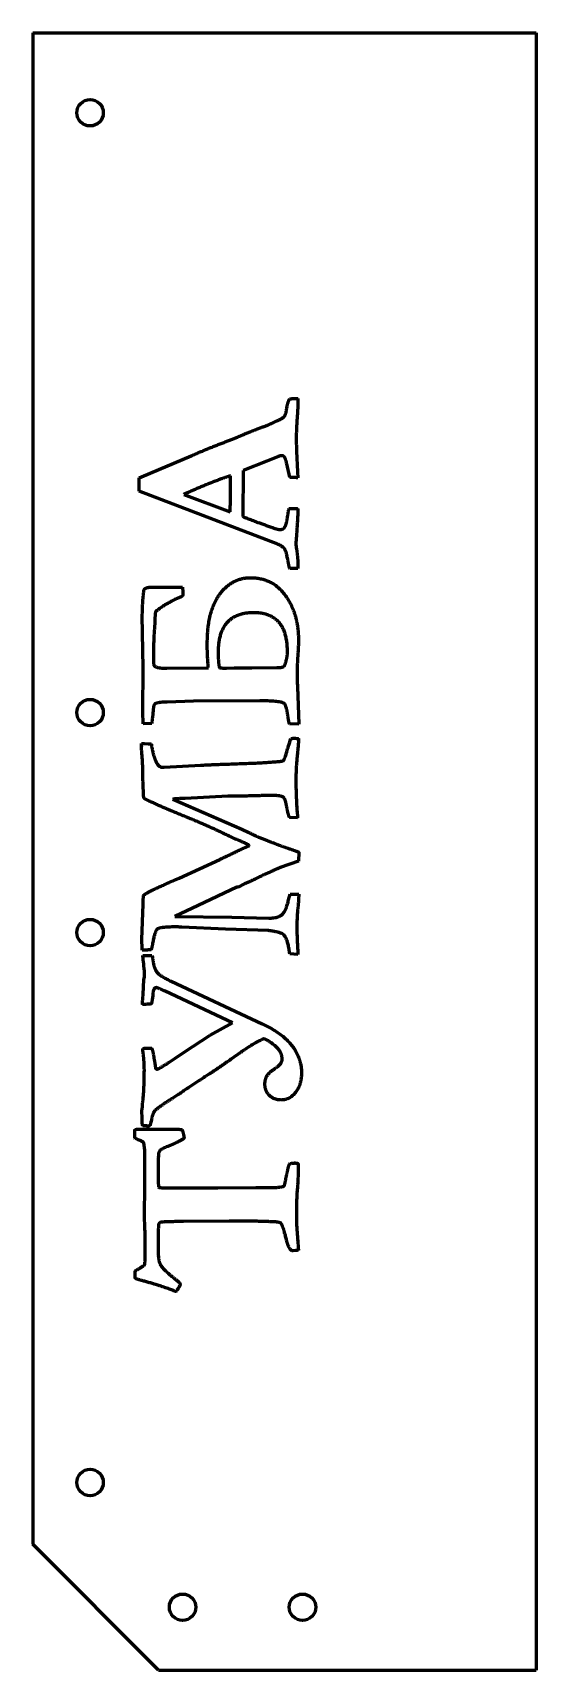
# Model space of a CAD drawing. Header units: millimetres. Extents: x -163 to -83, y 68 to 328.
import ezdxf

# ---------------------------------------------------------------- set-up
doc = ezdxf.new("R2010")
doc.units = ezdxf.units.MM
doc.linetypes.add('K5LT_BASIC', pattern=[0])
doc.layers.add('Системный слой', color=7, linetype='Continuous')

msp = doc.modelspace()

# ---------------------------------------------------------------- linework, layer by layer
at = {"layer": 'Системный слой', "color": 143, "linetype": 'K5LT_BASIC', "lineweight": 60, "true_color": 0x33acca}
for p, q in [((-162.84, 328.41), (-82.84, 328.41)), ((-162.84, 328.41), (-162.84, 88.41)), ((-82.84, 328.41), (-82.84, 68.41)), ((-145.58, 257.89), (-137.69, 261.21)), ((-125.67, 260.39), (-129.42, 258.9)), ((-123.79, 261.14), (-125.67, 260.39)), ((-120.92, 261.96), (-120.75, 258.71)), ((-145.92, 257.72), (-145.58, 257.89)), ((-145.92, 255.61), (-145.92, 257.72)), ((-131.4, 257.61), (-131.42, 258.08)), ((-129.42, 258.9), (-129.44, 251.58)), ((-122.02, 257.83), (-122.48, 259.94)), ((-120.75, 258.71), (-120.71, 257.76)), ((-134.03, 251.08), (-145.92, 255.61)), ((-138.83, 255.11), (-131.46, 252.33)), ((-123.92, 247.22), (-134.03, 251.08)), ((-121.05, 247.16), (-120.92, 246.38)), ((-120.71, 243.32), (-122.02, 243.36)), ((-120.71, 243.67), (-120.71, 243.32)), ((-144.11, 240.37), (-139.03, 240.39)), ((-139.03, 240.39), (-138.99, 239.59)), ((-145.32, 227.59), (-145.43, 235.89)), ((-145.34, 220.58), (-145.3, 227.57)), ((-145.3, 227.57), (-145.32, 227.59)), ((-141.51, 227.5), (-134.93, 227.55)), ((-132.05, 227.52), (-130.84, 227.57)), ((-130.84, 227.57), (-128.02, 227.55)), ((-128.02, 227.55), (-124.07, 227.61)), ((-124.07, 227.61), (-123.77, 227.61)), ((-137.28, 222.27), (-141.46, 222.14)), ((-126.77, 222.33), (-137.28, 222.27)), ((-120.71, 223.13), (-120.54, 218.64)), ((-145.3, 218.69), (-145.34, 220.58)), ((-143.94, 218.75), (-145.3, 218.69)), ((-120.54, 218.64), (-122.07, 218.69)), ((-145.54, 215.54), (-145.11, 215.54)), ((-145.11, 215.54), (-144.52, 215.52)), ((-142.26, 211.79), (-141.98, 211.79)), ((-141.98, 211.79), (-136.12, 212.11)), ((-140.6, 206.71), (-129.63, 201.94)), ((-131.85, 207.18), (-138.6, 206.83)), ((-120.75, 203.75), (-122.05, 203.8)), ((-129.63, 201.94), (-128.53, 201.43)), ((-120.58, 198.32), (-120.6, 196.88)), ((-139.59, 194.18), (-133.1, 197.16)), ((-120.6, 196.88), (-123.53, 195.84)), ((-140.11, 193.95), (-139.59, 194.18)), ((-130.41, 192.72), (-136.55, 189.85)), ((-129.22, 193.26), (-130.21, 192.76)), ((-145.49, 184.42), (-145.3, 190.02)), ((-145.28, 190.54), (-145.24, 191.43)), ((-136.55, 189.85), (-140.28, 188.11)), ((-122.2, 190.71), (-121.96, 191.64)), ((-121.96, 191.64), (-120.58, 191.64)), ((-140.28, 188.11), (-131.23, 187.96)), ((-131.23, 187.96), (-125.34, 187.83)), ((-132.2, 186.1), (-139.14, 186.38)), ((-125.39, 185.84), (-132.2, 186.1)), ((-144.85, 182.76), (-145.43, 182.76)), ((-120.71, 182.07), (-122, 182.14)), ((-145.36, 181.92), (-143.92, 181.9)), ((-145.28, 181.19), (-145.3, 181.36)), ((-145.21, 180.56), (-145.28, 181.19)), ((-145.11, 179.44), (-145.13, 179.77)), ((-145.11, 178.52), (-145.11, 179.44)), ((-143.92, 181.9), (-143.83, 181.64)), ((-145.3, 175.76), (-145.19, 178.04)), ((-145.19, 178.04), (-145.11, 178.52)), ((-140.86, 177.8), (-126.4, 171.06)), ((-143.75, 175.54), (-143.88, 174.83)), ((-131.12, 171.19), (-141.81, 176.21)), ((-138.79, 166.53), (-134.67, 169.23)), ((-134.67, 169.23), (-131.12, 171.19)), ((-144.5, 167.16), (-143.94, 167.18)), ((-140.24, 165.52), (-138.79, 166.53)), ((-143.68, 166.14), (-143.53, 165.28)), ((-141.08, 165), (-140.24, 165.52)), ((-139.87, 159.7), (-140.67, 159.21)), ((-145.47, 155.99), (-145.52, 157.27)), ((-146.61, 152.87), (-146.64, 153.71)), ((-143.96, 155.84), (-144.05, 155.56)), ((-142.65, 154.31), (-140.95, 154.33)), ((-140.95, 154.33), (-139.96, 154.31)), ((-145.04, 150.99), (-145.19, 152.14)), ((-145.04, 145.09), (-145.04, 150.99)), ((-145.06, 140.76), (-145.04, 145.09)), ((-141.64, 144.98), (-139.07, 145)), ((-139.07, 145), (-133.42, 145)), ((-133.42, 145), (-127.37, 145.07)), ((-127.37, 145.07), (-124.87, 145.05)), ((-145.04, 138.45), (-145.06, 140.76)), ((-145, 138.06), (-145.04, 138.45)), ((-131.64, 139.72), (-138.88, 139.64)), ((-121.53, 135.02), (-121.68, 135.02)), ((-121.08, 135.05), (-121.53, 135.02)), ((-146.57, 130.61), (-146.57, 131.79)), ((-142.84, 68.41), (-162.84, 88.41)), ((-142.84, 68.41), (-82.84, 68.41))]:
    msp.add_line(p, q, dxfattribs=at)
for centre in [(-153.73, 315.71), (-153.73, 220.46), (-153.73, 185.53), (-153.73, 98.22), (-139.03, 78.41), (-119.98, 78.41)]:
    msp.add_circle(centre, 2.1, dxfattribs=at)
for points in [[(-122.89, 267.46), (-122.61, 267.8), (-122.41, 269.36), (-122.07, 270.26)], [(-122.07, 270.26), (-121.44, 270.35), (-121.14, 270.35)], [(-121.14, 270.35), (-120.99, 270.35), (-120.71, 270.33)], [(-120.71, 270.33), (-120.71, 268.9), (-120.97, 265.5), (-120.97, 264.14)], [(-128.96, 264.79), (-128.06, 265.15), (-126.27, 265.82)], [(-126.27, 265.82), (-125.3, 266.17), (-123.81, 266.88)], [(-123.81, 266.88), (-123.02, 267.27), (-122.89, 267.46)], [(-137.69, 261.21), (-135.19, 262.33), (-130.45, 264.12), (-128.96, 264.79)], [(-120.97, 264.14), (-120.97, 262.63), (-120.92, 261.96)], [(-123.3, 261.25), (-123.53, 261.25), (-123.79, 261.14)], [(-122.84, 261.06), (-123.04, 261.25), (-123.3, 261.25)], [(-122.48, 259.94), (-122.71, 260.91), (-122.84, 261.06)], [(-131.42, 258.08), (-133.12, 257.52), (-137.65, 255.67), (-138.83, 255.11)], [(-131.46, 252.33), (-131.4, 256.81), (-131.4, 257.61)], [(-120.71, 257.76), (-121.4, 257.76), (-122.02, 257.83)], [(-122.37, 251.49), (-122.33, 251.66), (-122.15, 252.85)], [(-122.15, 252.85), (-121.44, 252.87), (-121.16, 252.87)], [(-121.16, 252.87), (-120.95, 252.87), (-120.71, 252.83)], [(-120.71, 252.83), (-120.71, 251.64), (-121.05, 247.16)], [(-129.44, 251.58), (-128.51, 251.17), (-124.93, 249.89)], [(-124.93, 249.89), (-123.94, 249.53), (-123.58, 249.53)], [(-123.58, 249.53), (-123.08, 249.53), (-122.86, 249.81)], [(-122.86, 249.81), (-122.52, 250.24), (-122.37, 251.49)], [(-122.3, 244.66), (-122.58, 246.12), (-123.04, 246.77), (-123.92, 247.22)], [(-122.02, 243.36), (-122.13, 243.73), (-122.3, 244.66)], [(-120.92, 246.38), (-120.71, 244.96), (-120.71, 243.67)], [(-135.11, 231.14), (-135.11, 234.25), (-134.03, 238.06), (-132.13, 240.61), (-129.63, 241.88), (-128.21, 241.88)], [(-128.21, 241.88), (-124.74, 241.88), (-120.62, 236.17), (-120.62, 231.9)], [(-145.43, 235.89), (-145.43, 237.89), (-145.15, 240.02)], [(-145.15, 240.02), (-144.83, 240.37), (-144.11, 240.37)], [(-138.99, 239.59), (-138.99, 239.33), (-139.03, 238.95)], [(-141.79, 237.59), (-143.21, 236.62), (-143.4, 236.38), (-143.42, 235.58)], [(-140.15, 238.49), (-141.38, 237.8), (-141.79, 237.59)], [(-139.03, 238.95), (-139.39, 238.77), (-140.15, 238.49)], [(-143.42, 235.58), (-143.42, 234.96), (-143.51, 233.77)], [(-127.71, 236.32), (-133.38, 236.32), (-133.38, 230.05)], [(-122.37, 230.11), (-122.37, 236.32), (-127.71, 236.32)], [(-143.51, 233.77), (-143.66, 231.88), (-143.66, 229.72)], [(-120.62, 231.9), (-120.62, 231.12), (-120.75, 229.25)], [(-143.66, 229.72), (-143.66, 228.86), (-143.62, 228.02)], [(-134.93, 227.55), (-135.11, 229.59), (-135.11, 231.14)], [(-133.38, 230.05), (-133.38, 228.36), (-133.19, 227.57)], [(-122.89, 227.8), (-122.37, 229.01), (-122.37, 230.11)], [(-120.75, 229.25), (-120.84, 228), (-120.84, 226.14)], [(-143.62, 228.02), (-143.42, 227.5), (-141.51, 227.5)], [(-133.19, 227.57), (-132.46, 227.52), (-132.05, 227.52)], [(-123.77, 227.61), (-123.36, 227.61), (-122.89, 227.8)], [(-120.84, 226.14), (-120.84, 225.35), (-120.71, 223.13)], [(-141.46, 222.14), (-143.21, 222.07), (-143.68, 221.6), (-143.73, 220.63)], [(-122.78, 221.83), (-123.21, 222.33), (-126.77, 222.33)], [(-122.28, 219.79), (-122.48, 221.19), (-122.78, 221.83)], [(-143.73, 220.63), (-143.75, 220.22), (-143.94, 218.75)], [(-122.07, 218.69), (-122.17, 219.08), (-122.28, 219.79)], [(-123.58, 212.72), (-123.1, 212.74), (-122.82, 213.08), (-121.83, 216.36)], [(-121.83, 216.36), (-121.53, 216.38), (-121.38, 216.38)], [(-121.38, 216.38), (-120.99, 216.38), (-120.6, 216.36)], [(-120.6, 216.36), (-120.6, 215.84), (-121.03, 211.66), (-121.03, 209.83)], [(-145.58, 215.07), (-145.58, 215.26), (-145.54, 215.54)], [(-145.34, 210.48), (-145.36, 212.48), (-145.58, 214.92), (-145.58, 215.07)], [(-144.52, 215.52), (-144.35, 215.52), (-144.01, 215.5)], [(-144.01, 215.5), (-143.75, 213.69), (-143.21, 212.57)], [(-143.21, 212.57), (-142.82, 211.79), (-142.26, 211.79)], [(-136.12, 212.11), (-135.3, 212.18), (-128.12, 212.42)], [(-128.12, 212.42), (-126.51, 212.48), (-124.05, 212.68)], [(-124.05, 212.68), (-123.75, 212.72), (-123.58, 212.72)], [(-145.26, 208.08), (-145.32, 209.08), (-145.34, 210.48)], [(-145.24, 207.48), (-145.24, 207.68), (-145.26, 208.08)], [(-121.03, 209.83), (-121.03, 207.05), (-120.82, 204.42)], [(-145.08, 206.79), (-145.24, 206.96), (-145.24, 207.48)], [(-140.67, 204.79), (-141.53, 205.13), (-145, 206.73), (-145.08, 206.79)], [(-138.6, 206.83), (-140.04, 206.79), (-140.6, 206.71)], [(-126.25, 207.29), (-128.25, 207.2), (-131.85, 207.18)], [(-125.15, 207.31), (-125.77, 207.31), (-126.25, 207.29)], [(-122.56, 205.89), (-122.71, 206.81), (-123.45, 207.31), (-125.15, 207.31)], [(-122.05, 203.8), (-122.35, 204.59), (-122.56, 205.89)], [(-132.69, 201.36), (-135.3, 202.63), (-140.67, 204.79)], [(-120.82, 204.42), (-120.77, 204.08), (-120.75, 203.75)], [(-129.44, 199.87), (-131.21, 200.65), (-132.69, 201.36)], [(-128.53, 201.43), (-127.58, 200.97), (-127.24, 200.82)], [(-127.24, 200.82), (-123.71, 199.36), (-121.83, 198.77)], [(-132.43, 197.48), (-131.77, 197.78), (-130.49, 198.39), (-129.03, 199.08), (-128.42, 199.36)], [(-128.42, 199.36), (-128.9, 199.64), (-129.44, 199.87)], [(-121.83, 198.77), (-121.36, 198.62), (-120.58, 198.32)], [(-133.1, 197.16), (-132.86, 197.27), (-132.43, 197.48)], [(-123.53, 195.84), (-124.67, 195.37), (-127.02, 194.27)], [(-144.22, 192.09), (-142.8, 192.78), (-140.11, 193.95)], [(-130.21, 192.76), (-130.32, 192.74), (-130.41, 192.72)], [(-127.02, 194.27), (-128.38, 193.6), (-129.22, 193.26)], [(-145.3, 190.02), (-145.3, 190.22), (-145.28, 190.54)], [(-145.24, 191.43), (-144.85, 191.75), (-144.22, 192.09)], [(-125.34, 187.83), (-123.88, 187.83), (-122.63, 188.9), (-122.2, 190.71)], [(-120.58, 191.64), (-120.6, 190.52), (-120.88, 187.98), (-120.88, 185.86)], [(-139.91, 186.43), (-142.61, 186.43), (-143.45, 185.8), (-143.83, 183.64)], [(-139.14, 186.38), (-139.76, 186.43), (-139.91, 186.43)], [(-122.99, 185.2), (-123.45, 185.61), (-125.39, 185.84)], [(-122, 182.14), (-122.3, 184.53), (-122.99, 185.2)], [(-120.88, 185.86), (-120.88, 185.41), (-120.71, 182.07)], [(-145.43, 182.76), (-145.49, 183.47), (-145.49, 184.42)], [(-144.03, 182.8), (-144.5, 182.76), (-144.85, 182.76)], [(-143.83, 183.64), (-143.94, 183.11), (-144.03, 182.8)], [(-145.3, 181.36), (-145.32, 181.64), (-145.36, 181.92)], [(-145.13, 179.77), (-145.19, 180.18), (-145.21, 180.56)], [(-143.83, 181.64), (-143.64, 180.05), (-142.76, 178.69), (-140.86, 177.8)], [(-145.41, 174.1), (-145.41, 174.42), (-145.3, 175.76)], [(-143.99, 174.21), (-144.11, 174.18), (-145.41, 174.1)], [(-143.88, 174.83), (-143.94, 174.38), (-143.99, 174.21)], [(-143.21, 176.79), (-143.75, 176.79), (-143.75, 175.54)], [(-141.81, 176.21), (-143.02, 176.79), (-143.21, 176.79)], [(-126.4, 171.06), (-120.15, 168.15), (-120.15, 163.24)], [(-145.36, 166.96), (-145.36, 166.99), (-145.34, 167.09)], [(-145.32, 166.64), (-145.36, 166.86), (-145.36, 166.96)], [(-145.34, 167.09), (-145.08, 167.2), (-144.96, 167.2)], [(-145.11, 163.64), (-145.11, 165.18), (-145.32, 166.64)], [(-144.96, 167.2), (-144.91, 167.2), (-144.72, 167.18)], [(-144.72, 167.18), (-144.59, 167.16), (-144.5, 167.16)], [(-143.94, 167.18), (-143.79, 166.79), (-143.68, 166.14)], [(-126.03, 168.67), (-127.09, 168.49), (-131.85, 165.07)], [(-123.21, 165.43), (-123.21, 167.22), (-126.03, 168.67)], [(-143.53, 165.28), (-143.42, 164.68), (-143.34, 164.01)], [(-143.34, 164.01), (-143.32, 163.86), (-143.02, 163.86)], [(-143.02, 163.86), (-142.39, 164.12), (-141.08, 165)], [(-131.85, 165.07), (-133.38, 163.99), (-134.85, 163.04)], [(-125.95, 161.49), (-125.95, 162.07), (-125.47, 163.21), (-124.22, 164.03)], [(-124.22, 164.03), (-123.21, 164.72), (-123.21, 165.43)], [(-145.41, 158.3), (-145.11, 160.3), (-145.11, 163.64)], [(-134.85, 163.04), (-137.5, 161.36), (-139.87, 159.7)], [(-123.4, 158.95), (-124.44, 158.95), (-125.95, 160.33), (-125.95, 161.49)], [(-120.15, 163.24), (-120.15, 161.27), (-122.07, 158.95), (-123.4, 158.95)], [(-140.67, 159.21), (-142.05, 158.36), (-143.38, 157.31)], [(-145.52, 157.27), (-145.49, 157.33), (-145.47, 157.44)], [(-145.47, 157.44), (-145.39, 157.93), (-145.39, 158.11)], [(-145.39, 158.11), (-145.39, 158.15), (-145.41, 158.3)], [(-143.38, 157.31), (-143.79, 156.92), (-143.96, 155.84)], [(-146.64, 153.71), (-146.64, 153.9), (-146.61, 154.29)], [(-146.61, 154.29), (-145.3, 154.31), (-142.65, 154.31)], [(-145.36, 154.87), (-145.47, 155.15), (-145.47, 155.99)], [(-144.8, 154.83), (-145, 154.85), (-145.36, 154.87)], [(-144.5, 154.81), (-144.63, 154.81), (-144.8, 154.83)], [(-144.2, 154.89), (-144.37, 154.81), (-144.5, 154.81)], [(-144.05, 155.56), (-144.16, 155.11), (-144.2, 154.89)], [(-139.96, 154.31), (-139.46, 154.31), (-139.09, 154.23)], [(-139.09, 154.23), (-138.86, 153.45), (-138.79, 152.85)], [(-146.12, 152.65), (-146.31, 152.74), (-146.61, 152.87)], [(-145.19, 152.14), (-145.36, 152.37), (-146.12, 152.65)], [(-142.52, 151.04), (-142.76, 150.8), (-142.84, 150.5)], [(-138.79, 152.85), (-139.55, 152.35), (-142.35, 151.19), (-142.52, 151.04)], [(-142.84, 150.5), (-142.93, 150.02), (-142.93, 146.43)], [(-122.33, 147.83), (-122.2, 148.41), (-122.02, 148.86)], [(-122.02, 148.86), (-121.33, 148.95), (-121.18, 148.95)], [(-121.18, 148.95), (-121.01, 148.95), (-120.69, 148.88)], [(-120.69, 148.88), (-120.67, 148.47), (-120.67, 148.19)], [(-142.93, 146.43), (-142.93, 145.89), (-142.84, 145.09)], [(-122.89, 145.28), (-122.76, 145.58), (-122.63, 146.4)], [(-122.63, 146.4), (-122.61, 146.55), (-122.33, 147.83)], [(-120.67, 148.19), (-120.67, 146.23), (-120.95, 143.47), (-120.95, 139.87)], [(-142.84, 145.09), (-142.11, 144.98), (-141.64, 144.98)], [(-124.87, 145.05), (-123.55, 145.05), (-122.89, 145.28)], [(-144.98, 135.43), (-144.98, 136.92), (-145, 138.06)], [(-142.84, 139.12), (-142.93, 138.52), (-142.93, 135.24)], [(-142.5, 139.53), (-142.67, 139.49), (-142.84, 139.29), (-142.84, 139.12)], [(-138.88, 139.64), (-141.85, 139.64), (-142.5, 139.53)], [(-124.31, 139.59), (-126.61, 139.72), (-131.64, 139.72)], [(-123.36, 139.38), (-123.73, 139.55), (-124.31, 139.59)], [(-122.5, 136.62), (-122.97, 138.6), (-123.36, 139.38)], [(-120.95, 139.87), (-120.95, 139.29), (-120.73, 136.51)], [(-145.04, 132.83), (-144.98, 133.06), (-144.98, 135.43)], [(-142.93, 135.24), (-142.93, 133.45), (-142.58, 132.83)], [(-121.68, 135.02), (-122.24, 135.46), (-122.5, 136.62)], [(-120.73, 136.51), (-120.64, 135.41), (-120.64, 135.09)], [(-146.27, 131.99), (-145.32, 132.52), (-145.04, 132.83)], [(-142.58, 132.83), (-142.11, 132.01), (-140, 130.35)], [(-120.64, 135.09), (-120.92, 135.07), (-121.08, 135.05)], [(-146.57, 131.79), (-146.36, 131.94), (-146.27, 131.99)], [(-145.11, 130.18), (-146.18, 130.48), (-146.57, 130.61)], [(-140.13, 128.52), (-141.38, 129.12), (-145.11, 130.18)], [(-140, 130.35), (-139.39, 129.87), (-139.39, 129.64)], [(-139.39, 129.64), (-139.85, 128.77), (-140.13, 128.52)]]:
    msp.add_open_spline(points, degree=2, dxfattribs=at)

doc.saveas('drawing.dxf')
